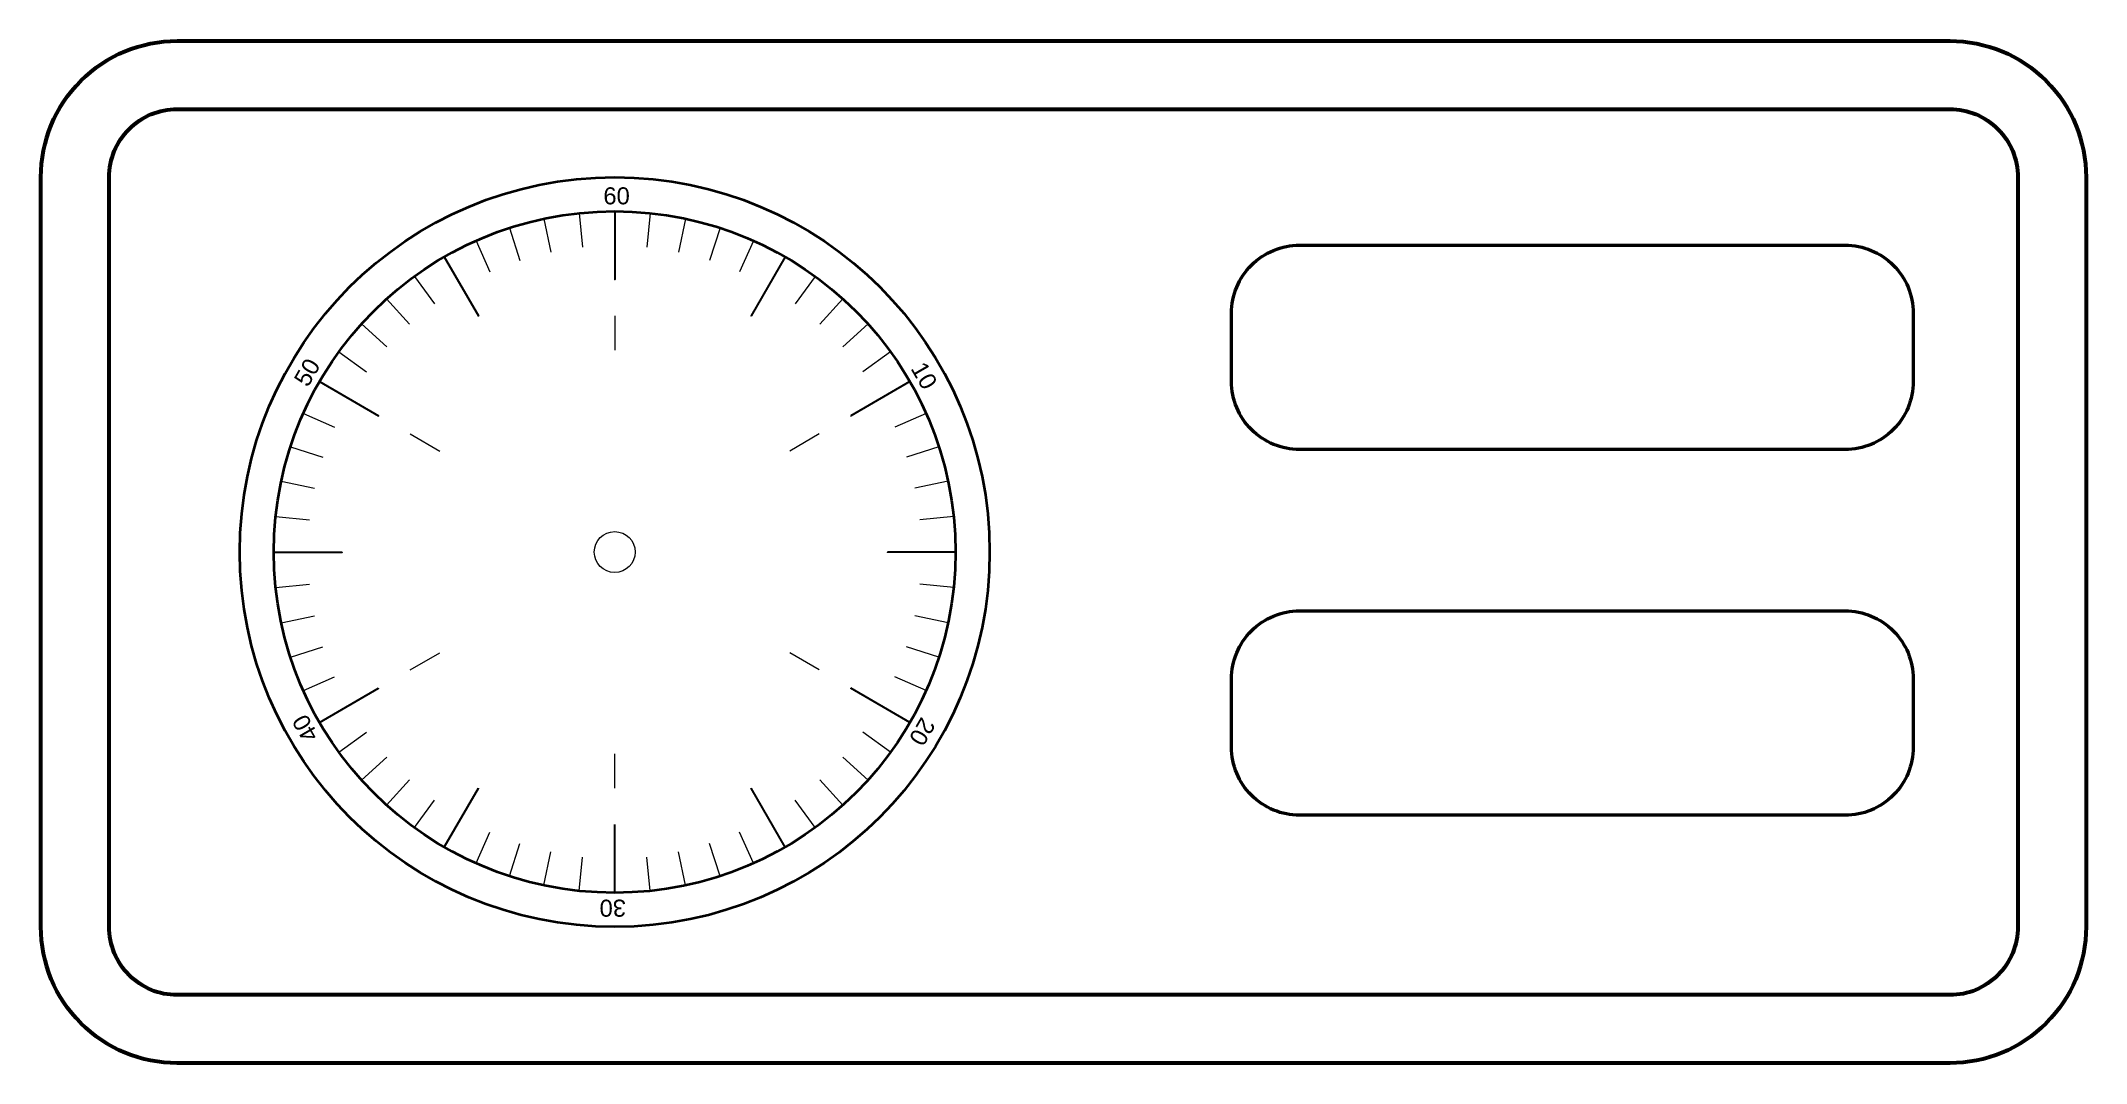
# Model space of a CAD drawing. Header units: millimetres. Extents: x 6149 to 6449, y 2499 to 2649.
import ezdxf

# ---------------------------------------------------------------- set-up
doc = ezdxf.new("R2010")
doc.units = ezdxf.units.MM
for name, color, linetype, lineweight in [('Contorno Analogo', 9, 'Continuous', 40), ('ContornoDigital', 7, 'Continuous', 50), ('ContornoExterior', 162, 'Continuous', 60), ('LetrasExterior', 1, 'Continuous', 20), ('LineaHora', 7, 'Continuous', 30), ('LineaMinuto', 7, 'Continuous', 5), ('LineasInternas', 1, 'Continuous', 20)]:
    doc.layers.add(name, color=color, linetype=linetype, lineweight=lineweight)
doc.styles.get("Standard").update_dxf_attribs({"font": 'arial.ttf'})

# ---------------------------------------------------------------- blocks, each defined once
blk = doc.blocks.new('*U1')
at = {"layer": 'LineaMinuto'}
blk.add_lwpolyline([(0, 2.5), (0, -2.5)], dxfattribs=at)
blk = doc.blocks.new('*U2')
at = {"layer": 'LineaMinuto', "color": 0, "linetype": 'ByBlock', "lineweight": -2, "transparency": 16777216}
for p, rotation in [((6223.62, 2620.82), 11.99999999999999), ((6228.53, 2621.59), 5.999999999999904), ((6238.46, 2621.59), 354.0000000000001), ((6243.37, 2620.82), 348.0000000000001), ((6214.18, 2617.75), 23.99999999999999), ((6218.82, 2619.53), 17.99999999999999), ((6248.18, 2619.53), 342.0000000000001), ((6252.82, 2617.75), 336.0000000000001), ((6209.75, 2615.49), 30.00000000000001), ((6257.25, 2615.49), 330.0000000000001), ((6205.58, 2612.78), 35.99999999999999), ((6261.42, 2612.78), 324.0000000000001), ((6201.72, 2609.65), 42.00000000000001), ((6265.28, 2609.65), 318), ((6198.2, 2606.14), 48.00000000000002), ((6268.8, 2606.14), 312), ((6195.07, 2602.27), 54), ((6271.93, 2602.27), 306), ((6192.36, 2598.1), 60.00000000000001), ((6274.64, 2598.1), 300.0000000000001), ((6190.11, 2593.67), 66.00000000000001), ((6276.89, 2593.67), 294), ((6188.32, 2589.03), 72), ((6278.67, 2589.03), 288.0000000000001), ((6187.04, 2584.23), 78), ((6279.96, 2584.23), 282), ((6186.26, 2579.32), 84.00000000000003), ((6280.74, 2579.32), 276.0000000000001), ((6186, 2574.35), 90), ((6281, 2574.35), 270.0000000000001), ((6186.26, 2569.39), 96), ((6280.74, 2569.39), 264), ((6187.04, 2564.48), 102), ((6279.96, 2564.48), 258.0000000000001), ((6188.32, 2559.68), 108), ((6278.67, 2559.68), 252.0000000000001), ((6190.11, 2555.03), 114), ((6276.89, 2555.03), 246.0000000000001), ((6192.36, 2550.6), 120), ((6274.64, 2550.6), 240), ((6195.07, 2546.43), 126), ((6271.93, 2546.43), 234), ((6198.2, 2542.57), 132), ((6268.8, 2542.57), 228), ((6201.72, 2539.06), 138), ((6265.28, 2539.06), 222.0000000000001), ((6205.58, 2535.93), 144), ((6209.75, 2533.22), 150), ((6257.25, 2533.22), 210.0000000000001), ((6261.42, 2535.93), 216), ((6214.18, 2530.96), 156.0000000000001), ((6252.82, 2530.96), 204), ((6218.82, 2529.18), 162), ((6223.62, 2527.89), 168.0000000000001), ((6228.53, 2527.11), 174.0000000000001), ((6233.5, 2526.85), 180), ((6238.46, 2527.11), 186), ((6243.37, 2527.89), 192), ((6248.18, 2529.18), 198)]:
    blk.add_blockref('*U1', p, dxfattribs=dict(at, rotation=rotation))
blk.add_blockref('*U1', (6233.5, 2621.85), dxfattribs=at)
blk = doc.blocks.new('*U3')
at = {"layer": 'LineaHora'}
blk.add_lwpolyline([(0, 5), (0, -5), (0, -5)], dxfattribs=at)
blk = doc.blocks.new('*U4')
at = {"layer": 'LineaHora', "color": 0, "linetype": 'ByBlock', "lineweight": -2, "transparency": 16777216}
blk.add_blockref('*U3', (6233.5, 2619.35), dxfattribs=at)
for p, rotation in [((6211, 2613.33), 29.99999999999999), ((6256, 2613.33), 329.9999999999999), ((6194.53, 2596.85), 59.99999999999999), ((6272.47, 2596.85), 300.0000000000001), ((6188.5, 2574.35), 90), ((6278.5, 2574.35), 270), ((6194.53, 2551.85), 120), ((6272.47, 2551.85), 240), ((6211, 2535.38), 150), ((6256, 2535.38), 210), ((6233.5, 2529.35), 180)]:
    blk.add_blockref('*U3', p, dxfattribs=dict(at, rotation=rotation))
blk = doc.blocks.new('*U6')
at = {"layer": 'LineasInternas'}
blk.add_line((0, 2.5), (0, -2.5), dxfattribs=at)
blk = doc.blocks.new('*U7')
at = {"layer": 'LineasInternas', "color": 0, "linetype": 'ByBlock', "lineweight": -2, "transparency": 16777216}
blk.add_blockref('*U6', (6233.5, 2606.49), dxfattribs=at)
for p, rotation in [((6205.67, 2590.42), 59.99999999999999), ((6261.33, 2590.42), 299.9999999999999), ((6205.67, 2558.29), 120), ((6261.33, 2558.29), 240), ((6233.5, 2542.22), 180)]:
    blk.add_blockref('*U6', p, dxfattribs=dict(at, rotation=rotation))

msp = doc.modelspace()

# ---------------------------------------------------------------- linework, layer by layer
at = {"layer": 'Contorno Analogo'}
for radius in [55, 50]:
    msp.add_circle((6233.5, 2574.35), radius, dxfattribs=at)
at = {"layer": 'ContornoDigital'}
for points in [[(6333.98, 2619.38), (6413.98, 2619.38, -0.414214), (6423.98, 2609.38), (6423.98, 2599.38, -0.414214), (6413.98, 2589.38), (6333.98, 2589.38, -0.414214), (6323.98, 2599.38), (6323.98, 2609.38, -0.414214)], [(6333.98, 2565.72), (6413.98, 2565.72, -0.414214), (6423.98, 2555.72), (6423.98, 2545.72, -0.414214), (6413.98, 2535.72), (6333.98, 2535.72, -0.414214), (6323.98, 2545.72), (6323.98, 2555.72, -0.414214)]]:
    msp.add_lwpolyline(points, format="xyb", close=True, dxfattribs=at)
at = {"layer": 'ContornoExterior'}
for points in [[(6169.33, 2649.35), (6429.33, 2649.35, -0.414214), (6449.33, 2629.35), (6449.33, 2519.35, -0.414214), (6429.33, 2499.35), (6169.33, 2499.35, -0.414214), (6149.33, 2519.35), (6149.33, 2629.35, -0.414214)], [(6169.33, 2639.35), (6429.33, 2639.35, -0.414214), (6439.33, 2629.35), (6439.33, 2519.35, -0.414214), (6429.33, 2509.35), (6169.33, 2509.35, -0.414214), (6159.33, 2519.35), (6159.33, 2629.35, -0.414214)]]:
    msp.add_lwpolyline(points, format="xyb", close=True, dxfattribs=at)
at = {"layer": 'LineaMinuto'}
msp.add_circle((6233.5, 2574.35), 3, dxfattribs=at)

# ---------------------------------------------------------------- block references
at = {"layer": 'LineaHora'}
msp.add_blockref('*U4', (0, 0), dxfattribs=at)
at = {"layer": 'LineaMinuto'}
msp.add_blockref('*U2', (0, 0), dxfattribs=at)
at = {"layer": 'LineasInternas'}
msp.add_blockref('*U7', (0, 0), dxfattribs=at)

# ---------------------------------------------------------------- texts
at = {"layer": 'LetrasExterior', "insert": (6231.83, 2627.87), "char_height": 2.5, "attachment_point": 1}
msp.add_mtext('60', dxfattribs=at)
at = {"layer": 'LetrasExterior', "char_height": 2.5, "attachment_point": 1}
for s, insert, rotation in [('50', (6186.32, 2599.67), 60), ('10', (6279.01, 2602.55), 300), ('40', (6187.99, 2546.16), 120), ('20', (6280.67, 2549.04), 240), ('30', (6235.16, 2520.84), 180)]:
    msp.add_mtext(s, dxfattribs=dict(at, insert=insert, rotation=rotation))

doc.saveas('drawing.dxf')
